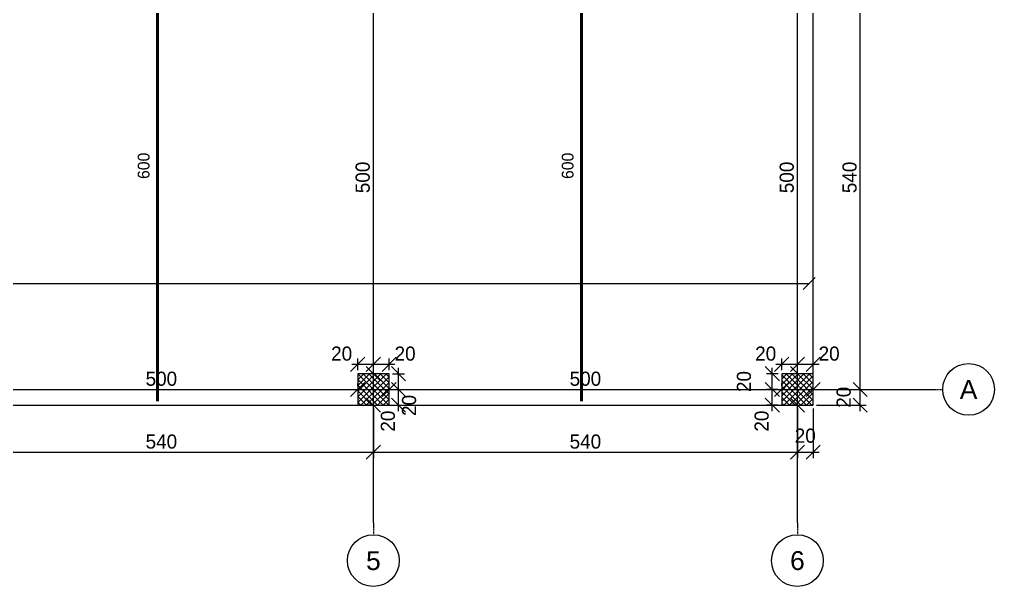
# Model space of a CAD drawing. Header units: centimetres. Extents: x -231 to 7431, y -4464 to 7215.
# Drawn here: x 6189 to 7431, y -231 to 491 of the extents above; entities that cross this region are included whole.
import ezdxf
from ezdxf.enums import TextEntityAlignment as Align

# ---------------------------------------------------------------- set-up
doc = ezdxf.new("R2010")
doc.units = ezdxf.units.CM
doc.linetypes.add('DASHDOT', pattern=[3.556, 2.54, -0.508, 0, -0.508])
for name, color, linetype in [('AXIS', 8, 'Continuous'), ('COLUMN', 3, 'Continuous'), ('FW_AXIS', 7, 'Continuous'), ('FW_COLUMN_HATCH', 8, 'Continuous'), ('FW_DIM', 7, 'Continuous'), ('REB_BOT_MESH_Y', 5, 'Continuous'), ('REB_BOT_MESH_Y_RANGE', 5, 'Continuous'), ('SLAB', 7, 'Continuous')]:
    doc.layers.add(name, color=color, linetype=linetype)
doc.styles.add('REBAR_TXT', font='arial.ttf')
doc.dimstyles.new('FW_DIM', dxfattribs={"dimtxt": 18, "dimasz": 9, "dimexe": 7.5, "dimexo": 4.5, "dimgap": 4.5, "dimtad": 1, "dimdec": 0, "dimtxsty": 'Standard', "dimtsz": 9, "dimcen": 2.5, "dimdle": 7.5, "dimclrd": 256, "dimclre": 256, "dimclrt": 7, "dimazin": 3, "dimtfac": 1, "dimtmove": 2, "dimatfit": 3})
doc.dimstyles.new('REBAR M-200', dxfattribs={"dimtxt": 15, "dimasz": 15, "dimexe": 25, "dimexo": 12.5, "dimgap": 10, "dimtad": 1, "dimdec": 0, "dimtxsty": 'Standard', "dimblk": 'NONE', "dimcen": 50, "dimse1": 1, "dimse2": 1, "dimclrd": 6, "dimclre": 6, "dimclrt": 7, "dimazin": 3, "dimtfac": 1, "dimtmove": 2, "dimatfit": 3, "dimldrblk": 'NONE', "dimlwd": 53})
doc.dimstyles.new('REBAR RANGE', dxfattribs={"dimtxt": 15, "dimasz": 2.5, "dimexe": 0, "dimexo": 0, "dimgap": 10, "dimtad": 1, "dimdec": 0, "dimtxsty": 'Standard', "dimtsz": 7.5, "dimcen": 2.5, "dimse1": 1, "dimse2": 1, "dimclrd": 6, "dimclre": 6, "dimclrt": 7, "dimazin": 3, "dimtfac": 1, "dimtmove": 2, "dimatfit": 3, "dimlwd": 25})

# ---------------------------------------------------------------- blocks, each defined once
blk = doc.blocks.new('*D722')
at = {"color": 6, "lineweight": 53}
blk.add_line((6365, 5), (6365, 604.5), dxfattribs=at)
at = {"layer": 'Defpoints'}
for p in [(6365, 604.5), (6365, 5), (6365, 5)]:
    blk.add_point(p, dxfattribs=at)
at = {"layer": 'REB_BOT_MESH_Y', "color": 7, "insert": (6347.5, 304.75), "char_height": 15, "attachment_point": 5, "rotation": 90}
blk.add_mtext('600', dxfattribs=at)
blk = doc.blocks.new('_NONE')
blk = doc.blocks.new('*D737')
at = {"color": 6, "lineweight": 53}
blk.add_line((6905, 5), (6905, 604.5), dxfattribs=at)
at = {"layer": 'Defpoints'}
for p in [(6905, 604.5), (6905, 5), (6905, 5)]:
    blk.add_point(p, dxfattribs=at)
at = {"layer": 'REB_BOT_MESH_Y', "color": 7, "insert": (6887.5, 304.75), "char_height": 15, "attachment_point": 5, "rotation": 90}
blk.add_mtext('600', dxfattribs=at)
blk = doc.blocks.new('_OBLIQUE')
at = {"color": 0, "linetype": 'BYBLOCK'}
blk.add_line((-0.5, -0.5), (0.5, 0.5), dxfattribs=at)
blk = doc.blocks.new('*D770')
at = {"color": 6, "lineweight": 25}
blk.add_line((4460, 154.875), (7195, 154.875), dxfattribs=at)
at = {"layer": 'Defpoints'}
for p in [(4460, 154.875), (4460, 154.875), (7195, 154.875)]:
    blk.add_point(p, dxfattribs=at)
at = {"layer": 'REB_BOT_MESH_Y_RANGE', "color": 6, "xscale": 15, "yscale": 15}
for p in [(4460, 154.875), (7195, 154.875)]:
    blk.add_blockref('_OBLIQUE', p, dxfattribs=at)
at = {"layer": 'REB_BOT_MESH_Y_RANGE', "color": 7, "insert": (5827.5, 172.375), "char_height": 15, "attachment_point": 5}
blk.add_mtext('2735', dxfattribs=at)
blk = doc.blocks.new('*D879')
for p, q in [((6612.5, 52), (6647.5, 52)), ((6620, 44.5), (6620, 59.5)), ((6640, 44.5), (6640, 59.5))]:
    blk.add_line(p, q)
at = {"layer": 'Defpoints'}
for p in [(6620, 52), (6620, 40), (6640, 40)]:
    blk.add_point(p, dxfattribs=at)
at = {"layer": 'FW_DIM', "xscale": 18, "yscale": 18}
for p in [(6620, 52), (6640, 52)]:
    blk.add_blockref('_OBLIQUE', p, dxfattribs=at)
at = {"layer": 'FW_DIM', "color": 7, "insert": (6599.6, 65.5), "char_height": 18, "attachment_point": 5}
blk.add_mtext('20', dxfattribs=at)
blk = doc.blocks.new('*D880')
for p, q in [((6632.5, 52), (6667.5, 52)), ((6640, 44.5), (6640, 59.5)), ((6660, 44.5), (6660, 59.5))]:
    blk.add_line(p, q)
at = {"layer": 'Defpoints'}
for p in [(6640, 52), (6640, 40), (6660, 40)]:
    blk.add_point(p, dxfattribs=at)
at = {"layer": 'FW_DIM', "xscale": 18, "yscale": 18}
for p in [(6640, 52), (6660, 52)]:
    blk.add_blockref('_OBLIQUE', p, dxfattribs=at)
at = {"layer": 'FW_DIM', "color": 7, "insert": (6680.4, 65.5), "char_height": 18, "attachment_point": 5}
blk.add_mtext('20', dxfattribs=at)
blk = doc.blocks.new('*D881')
for p, q in [((6672, -7.5), (6672, 27.5)), ((6664.5, 20), (6679.5, 20)), ((6664.5, 0), (6679.5, 0))]:
    blk.add_line(p, q)
at = {"layer": 'Defpoints'}
for p in [(6660, 20), (6660, 0), (6672, 0)]:
    blk.add_point(p, dxfattribs=at)
at = {"layer": 'FW_DIM', "xscale": 18, "yscale": 18, "rotation": 90}
for p in [(6672, 20), (6672, 0)]:
    blk.add_blockref('_OBLIQUE', p, dxfattribs=at)
at = {"layer": 'FW_DIM', "color": 7, "insert": (6658.5, -20.4), "char_height": 18, "attachment_point": 5, "rotation": 90}
blk.add_mtext('20', dxfattribs=at)
blk = doc.blocks.new('*D882')
for p, q in [((6664.5, 40), (6679.5, 40)), ((6672, 12.5), (6672, 47.5)), ((6664.5, 20), (6679.5, 20))]:
    blk.add_line(p, q)
at = {"layer": 'Defpoints'}
for p in [(6660, 40), (6660, 20), (6672, 20)]:
    blk.add_point(p, dxfattribs=at)
at = {"layer": 'FW_DIM', "xscale": 18, "yscale": 18, "rotation": 90}
for p in [(6672, 40), (6672, 20)]:
    blk.add_blockref('_OBLIQUE', p, dxfattribs=at)
at = {"layer": 'FW_DIM', "color": 7, "insert": (6685.5, -0.4), "char_height": 18, "attachment_point": 5, "rotation": 90}
blk.add_mtext('20', dxfattribs=at)
blk = doc.blocks.new('*D903')
for p, q in [((7152.5, 52), (7187.5, 52)), ((7160, 44.5), (7160, 59.5)), ((7180, 44.5), (7180, 59.5))]:
    blk.add_line(p, q)
at = {"layer": 'Defpoints'}
for p in [(7160, 52), (7160, 40), (7180, 40)]:
    blk.add_point(p, dxfattribs=at)
at = {"layer": 'FW_DIM', "xscale": 18, "yscale": 18}
for p in [(7160, 52), (7180, 52)]:
    blk.add_blockref('_OBLIQUE', p, dxfattribs=at)
at = {"layer": 'FW_DIM', "color": 7, "insert": (7139.6, 65.5), "char_height": 18, "attachment_point": 5}
blk.add_mtext('20', dxfattribs=at)
blk = doc.blocks.new('*D904')
for p, q in [((7172.5, 52), (7207.5, 52)), ((7180, 44.5), (7180, 59.5)), ((7200, 44.5), (7200, 59.5))]:
    blk.add_line(p, q)
at = {"layer": 'Defpoints'}
for p in [(7180, 52), (7180, 40), (7200, 40)]:
    blk.add_point(p, dxfattribs=at)
at = {"layer": 'FW_DIM', "xscale": 18, "yscale": 18}
for p in [(7180, 52), (7200, 52)]:
    blk.add_blockref('_OBLIQUE', p, dxfattribs=at)
at = {"layer": 'FW_DIM', "color": 7, "insert": (7220.4, 65.5), "char_height": 18, "attachment_point": 5}
blk.add_mtext('20', dxfattribs=at)
blk = doc.blocks.new('*D905')
for p, q in [((7148, -7.5), (7148, 27.5)), ((7155.5, 20), (7140.5, 20)), ((7155.5, 0), (7140.5, 0))]:
    blk.add_line(p, q)
at = {"layer": 'Defpoints'}
for p in [(7160, 20), (7148, 0), (7160, 0)]:
    blk.add_point(p, dxfattribs=at)
at = {"layer": 'FW_DIM', "xscale": 18, "yscale": 18, "rotation": 90}
for p in [(7148, 20), (7148, 0)]:
    blk.add_blockref('_OBLIQUE', p, dxfattribs=at)
at = {"layer": 'FW_DIM', "color": 7, "insert": (7134.5, -20.4), "char_height": 18, "attachment_point": 5, "rotation": 90}
blk.add_mtext('20', dxfattribs=at)
blk = doc.blocks.new('*D906')
for p, q in [((7155.5, 40), (7140.5, 40)), ((7148, 12.5), (7148, 47.5)), ((7155.5, 20), (7140.5, 20))]:
    blk.add_line(p, q)
at = {"layer": 'Defpoints'}
for p in [(7160, 40), (7148, 20), (7160, 20)]:
    blk.add_point(p, dxfattribs=at)
at = {"layer": 'FW_DIM', "xscale": 18, "yscale": 18, "rotation": 90}
for p in [(7148, 40), (7148, 20)]:
    blk.add_blockref('_OBLIQUE', p, dxfattribs=at)
at = {"layer": 'FW_DIM', "color": 7, "insert": (7112, 30), "char_height": 18, "attachment_point": 5, "rotation": 90}
blk.add_mtext('20', dxfattribs=at)
blk = doc.blocks.new('*D934')
for p, q in [((6120, 24.5), (6120, 27.5)), ((6620, 24.5), (6620, 27.5)), ((6112.5, 20), (6627.5, 20))]:
    blk.add_line(p, q)
at = {"layer": 'Defpoints'}
for p in [(6120, 20), (6120, 20), (6620, 20)]:
    blk.add_point(p, dxfattribs=at)
at = {"layer": 'FW_DIM', "xscale": 18, "yscale": 18}
for p in [(6120, 20), (6620, 20)]:
    blk.add_blockref('_OBLIQUE', p, dxfattribs=at)
at = {"layer": 'FW_DIM', "color": 7, "insert": (6370, 33.5), "char_height": 18, "attachment_point": 5}
blk.add_mtext('500', dxfattribs=at)
blk = doc.blocks.new('*D935')
for p, q in [((6620, 24.5), (6620, 27.5)), ((6660, 24.5), (6660, 27.5)), ((6612.5, 20), (6667.5, 20))]:
    blk.add_line(p, q)
at = {"layer": 'Defpoints'}
for p in [(6620, 20), (6620, 20), (6660, 20)]:
    blk.add_point(p, dxfattribs=at)
at = {"layer": 'FW_DIM', "xscale": 18, "yscale": 18}
for p in [(6620, 20), (6660, 20)]:
    blk.add_blockref('_OBLIQUE', p, dxfattribs=at)
blk = doc.blocks.new('*D936')
for p, q in [((6660, 24.5), (6660, 27.5)), ((7160, 24.5), (7160, 27.5)), ((6652.5, 20), (7167.5, 20))]:
    blk.add_line(p, q)
at = {"layer": 'Defpoints'}
for p in [(6660, 20), (6660, 20), (7160, 20)]:
    blk.add_point(p, dxfattribs=at)
at = {"layer": 'FW_DIM', "xscale": 18, "yscale": 18}
for p in [(6660, 20), (7160, 20)]:
    blk.add_blockref('_OBLIQUE', p, dxfattribs=at)
at = {"layer": 'FW_DIM', "color": 7, "insert": (6910, 33.5), "char_height": 18, "attachment_point": 5}
blk.add_mtext('500', dxfattribs=at)
blk = doc.blocks.new('*D937')
for p, q in [((7160, 24.5), (7160, 27.5)), ((7200, 24.5), (7200, 27.5)), ((7152.5, 20), (7207.5, 20))]:
    blk.add_line(p, q)
at = {"layer": 'Defpoints'}
for p in [(7160, 20), (7160, 20), (7200, 20)]:
    blk.add_point(p, dxfattribs=at)
at = {"layer": 'FW_DIM', "xscale": 18, "yscale": 18}
for p in [(7160, 20), (7200, 20)]:
    blk.add_blockref('_OBLIQUE', p, dxfattribs=at)
blk = doc.blocks.new('*D1027')
for p, q in [((6635.5, 40), (6632.5, 40)), ((6640, -7.5), (6640, 47.5)), ((6635.5, 0), (6632.5, 0))]:
    blk.add_line(p, q)
at = {"layer": 'Defpoints'}
for p in [(6640, 40), (6640, 0), (6640, 0)]:
    blk.add_point(p, dxfattribs=at)
at = {"layer": 'FW_DIM', "xscale": 18, "yscale": 18, "rotation": 90}
for p in [(6640, 40), (6640, 0)]:
    blk.add_blockref('_OBLIQUE', p, dxfattribs=at)
blk = doc.blocks.new('*D1028')
for p, q in [((6640, 32.5), (6640, 547.5)), ((6635.5, 540), (6632.5, 540)), ((6635.5, 40), (6632.5, 40))]:
    blk.add_line(p, q)
at = {"layer": 'Defpoints'}
for p in [(6640, 540), (6640, 40), (6640, 40)]:
    blk.add_point(p, dxfattribs=at)
at = {"layer": 'FW_DIM', "xscale": 18, "yscale": 18, "rotation": 90}
for p in [(6640, 540), (6640, 40)]:
    blk.add_blockref('_OBLIQUE', p, dxfattribs=at)
at = {"layer": 'FW_DIM', "color": 7, "insert": (6626.5, 290), "char_height": 18, "attachment_point": 5, "rotation": 90}
blk.add_mtext('500', dxfattribs=at)
blk = doc.blocks.new('*D1040')
for p, q in [((7175.5, 40), (7172.5, 40)), ((7180, -7.5), (7180, 47.5)), ((7175.5, 0), (7172.5, 0))]:
    blk.add_line(p, q)
at = {"layer": 'Defpoints'}
for p in [(7180, 40), (7180, 0), (7180, 0)]:
    blk.add_point(p, dxfattribs=at)
at = {"layer": 'FW_DIM', "xscale": 18, "yscale": 18, "rotation": 90}
for p in [(7180, 40), (7180, 0)]:
    blk.add_blockref('_OBLIQUE', p, dxfattribs=at)
blk = doc.blocks.new('*D1041')
for p, q in [((7180, 32.5), (7180, 547.5)), ((7175.5, 540), (7172.5, 540)), ((7175.5, 40), (7172.5, 40))]:
    blk.add_line(p, q)
at = {"layer": 'Defpoints'}
for p in [(7180, 540), (7180, 40), (7180, 40)]:
    blk.add_point(p, dxfattribs=at)
at = {"layer": 'FW_DIM', "xscale": 18, "yscale": 18, "rotation": 90}
for p in [(7180, 540), (7180, 40)]:
    blk.add_blockref('_OBLIQUE', p, dxfattribs=at)
at = {"layer": 'FW_DIM', "color": 7, "insert": (7166.5, 290), "char_height": 18, "attachment_point": 5, "rotation": 90}
blk.add_mtext('500', dxfattribs=at)
blk = doc.blocks.new('*D1062')
for p, q in [((6100, -4.5), (6100, -67.5)), ((6640, -4.5), (6640, -67.5)), ((6092.5, -60), (6647.5, -60))]:
    blk.add_line(p, q)
at = {"layer": 'Defpoints'}
for p in [(6100, 0), (6640, 0), (6100, -60)]:
    blk.add_point(p, dxfattribs=at)
at = {"layer": 'FW_DIM', "xscale": 18, "yscale": 18}
for p in [(6100, -60), (6640, -60)]:
    blk.add_blockref('_OBLIQUE', p, dxfattribs=at)
at = {"layer": 'FW_DIM', "color": 7, "insert": (6370, -46.5), "char_height": 18, "attachment_point": 5}
blk.add_mtext('540', dxfattribs=at)
blk = doc.blocks.new('*D1063')
for p, q in [((6640, -4.5), (6640, -67.5)), ((7180, -4.5), (7180, -67.5)), ((6632.5, -60), (7187.5, -60))]:
    blk.add_line(p, q)
at = {"layer": 'Defpoints'}
for p in [(6640, 0), (7180, 0), (6640, -60)]:
    blk.add_point(p, dxfattribs=at)
at = {"layer": 'FW_DIM', "xscale": 18, "yscale": 18}
for p in [(6640, -60), (7180, -60)]:
    blk.add_blockref('_OBLIQUE', p, dxfattribs=at)
at = {"layer": 'FW_DIM', "color": 7, "insert": (6910, -46.5), "char_height": 18, "attachment_point": 5}
blk.add_mtext('540', dxfattribs=at)
blk = doc.blocks.new('*D1064')
for p, q in [((7180, -4.5), (7180, -67.5)), ((7200, -4.5), (7200, -67.5)), ((7172.5, -60), (7207.5, -60))]:
    blk.add_line(p, q)
at = {"layer": 'Defpoints'}
for p in [(7180, 0), (7200, 0), (7180, -60)]:
    blk.add_point(p, dxfattribs=at)
at = {"layer": 'FW_DIM', "xscale": 18, "yscale": 18}
for p in [(7180, -60), (7200, -60)]:
    blk.add_blockref('_OBLIQUE', p, dxfattribs=at)
at = {"layer": 'FW_DIM', "color": 7, "insert": (7190, -39), "char_height": 18, "attachment_point": 5}
blk.add_mtext('20', dxfattribs=at)
blk = doc.blocks.new('*D1073')
for p, q in [((7260, -7.5), (7260, 27.5)), ((7204.5, 20), (7267.5, 20)), ((7204.5, 0), (7267.5, 0))]:
    blk.add_line(p, q)
at = {"layer": 'Defpoints'}
for p in [(7200, 20), (7200, 0), (7260, 0)]:
    blk.add_point(p, dxfattribs=at)
at = {"layer": 'FW_DIM', "xscale": 18, "yscale": 18, "rotation": 90}
for p in [(7260, 20), (7260, 0)]:
    blk.add_blockref('_OBLIQUE', p, dxfattribs=at)
at = {"layer": 'FW_DIM', "color": 7, "insert": (7239, 10), "char_height": 18, "attachment_point": 5, "rotation": 90}
blk.add_mtext('20', dxfattribs=at)
blk = doc.blocks.new('*D1074')
for p, q in [((7204.5, 560), (7267.5, 560)), ((7260, 12.5), (7260, 567.5)), ((7204.5, 20), (7267.5, 20))]:
    blk.add_line(p, q)
at = {"layer": 'Defpoints'}
for p in [(7200, 560), (7200, 20), (7260, 20)]:
    blk.add_point(p, dxfattribs=at)
at = {"layer": 'FW_DIM', "xscale": 18, "yscale": 18, "rotation": 90}
for p in [(7260, 560), (7260, 20)]:
    blk.add_blockref('_OBLIQUE', p, dxfattribs=at)
at = {"layer": 'FW_DIM', "color": 7, "insert": (7246.5, 290), "char_height": 18, "attachment_point": 5, "rotation": 90}
blk.add_mtext('540', dxfattribs=at)

msp = doc.modelspace()

# ---------------------------------------------------------------- hatches: boundary and pattern name
at = {"layer": 'FW_COLUMN_HATCH'}
h = msp.add_hatch(dxfattribs=at)
h.set_pattern_fill('ANSI37', scale=1.6)
h.paths.add_polyline_path([(6620, 0), (6620, 40), (6660, 40), (6660, 0), (6620, 0)])
h = msp.add_hatch(dxfattribs=at)
h.set_pattern_fill('ANSI37', scale=1.6)
h.paths.add_polyline_path([(7160, 0), (7160, 40), (7200, 40), (7200, 0), (7160, 0)])

# ---------------------------------------------------------------- linework, layer by layer
at = {"layer": 'AXIS'}
for p, q in [((6640, -150), (6640, 2890)), ((7180, -150), (7180, 2890)), ((4310, 20), (7350, 20))]:
    msp.add_line(p, q, dxfattribs=at)
at = {"layer": 'COLUMN'}
for points in [[(6620, 0), (6660, 0), (6660, 40), (6620, 40)], [(7160, 0), (7200, 0), (7200, 40), (7160, 40)]]:
    msp.add_lwpolyline(points, close=True, dxfattribs=at)
at = {"layer": 'FW_AXIS', "linetype": 'DASHDOT'}
for p, q in [((7350, 20), (7365, 20)), ((6640, -150), (6640, -165)), ((7180, -150), (7180, -165))]:
    msp.add_line(p, q, dxfattribs=at)
at = {"layer": 'FW_AXIS'}
for centre in [(7398, 20), (6640, -198), (7180, -198)]:
    msp.add_circle(centre, 33, dxfattribs=at)
at = {"layer": 'SLAB'}
msp.add_lwpolyline([(4460, 0), (7200, 0), (7200, 2740), (4460, 2740)], close=True, dxfattribs=at)

# ---------------------------------------------------------------- texts
at = {"layer": 'FW_AXIS', "color": 7, "style": 'REBAR_TXT'}
for s, p in [('A', (7398, 20)), ('5', (6640, -198)), ('6', (7180, -198))]:
    msp.add_text(s, height=24, dxfattribs=at).set_placement(p, align=Align.MIDDLE_CENTER)

# ---------------------------------------------------------------- dimensions: what is measured, and where the dimension line sits
at = {"layer": 'FW_DIM'}
for base, p1, p2, picture, middle in [((7260, 20), (7200, 20), (7200, 560), '*D1074', (7246.5, 290)), ((7260, 0), (7200, 0), (7200, 20), '*D1073', (7239, 10))]:
    dim = msp.add_linear_dim(base=base, p1=p1, p2=p2, angle=90, dimstyle='FW_DIM', dxfattribs=at)
    dim.commit()
    dim.dimension.update_dxf_attribs({"geometry": picture, "text_midpoint": middle})
for base, p1, p2, text, picture, middle in [((6640, 40), (6640, 40), (6640, 540), '500', '*D1028', (6626.5, 290)), ((7180, 40), (7180, 40), (7180, 540), '500', '*D1041', (7166.5, 290)), ((6640, 0), (6640, 0), (6640, 40), ' ', '*D1027', (6640, 20)), ((6672, 20), (6660, 20), (6660, 40), '20', '*D882', (6685.5, -0.4)), ((7148, 20), (7160, 20), (7160, 40), '20', '*D906', (7112, 30)), ((7180, 0), (7180, 0), (7180, 40), ' ', '*D1040', (7180, 20)), ((6672, 0), (6660, 0), (6660, 20), '20', '*D881', (6658.5, -20.4)), ((7148, 0), (7160, 0), (7160, 20), '20', '*D905', (7134.5, -20.4))]:
    dim = msp.add_linear_dim(base=base, p1=p1, p2=p2, angle=90, text=text, dimstyle='FW_DIM', override={"dimtmove": 2}, dxfattribs=at)
    dim.commit()
    dim.dimension.update_dxf_attribs({"geometry": picture, "text_midpoint": middle, "dimtype": 160})
for base, p1, p2, text, picture, middle in [((6620, 52), (6620, 40), (6640, 40), '20', '*D879', (6599.6, 65.5)), ((6640, 52), (6640, 40), (6660, 40), '20', '*D880', (6680.4, 65.5)), ((7160, 52), (7160, 40), (7180, 40), '20', '*D903', (7139.6, 65.5)), ((7180, 52), (7180, 40), (7200, 40), '20', '*D904', (7220.4, 65.5)), ((6120, 20), (6120, 20), (6620, 20), '500', '*D934', (6370, 33.5)), ((6660, 20), (6660, 20), (7160, 20), '500', '*D936', (6910, 33.5)), ((6620, 20), (6620, 20), (6660, 20), ' ', '*D935', (6640, 20)), ((7160, 20), (7160, 20), (7200, 20), ' ', '*D937', (7180, 20))]:
    dim = msp.add_linear_dim(base=base, p1=p1, p2=p2, text=text, dimstyle='FW_DIM', override={"dimtmove": 2}, dxfattribs=at)
    dim.commit()
    dim.dimension.update_dxf_attribs({"geometry": picture, "text_midpoint": middle, "dimtype": 160})
for base, p1, p2, picture, middle in [((6100, -60), (6100, 0), (6640, 0), '*D1062', (6370, -46.5)), ((6640, -60), (6640, 0), (7180, 0), '*D1063', (6910, -46.5)), ((7180, -60), (7180, 0), (7200, 0), '*D1064', (7190, -39))]:
    dim = msp.add_linear_dim(base=base, p1=p1, p2=p2, dimstyle='FW_DIM', dxfattribs=at)
    dim.commit()
    dim.dimension.update_dxf_attribs({"geometry": picture, "text_midpoint": middle})
at = {"layer": 'REB_BOT_MESH_Y'}
for base, p1, p2, picture, middle in [((6365, 5), (6365, 5), (6365, 604.5), '*D722', (6347.5, 304.75)), ((6905, 5), (6905, 5), (6905, 604.5), '*D737', (6887.5, 304.75))]:
    dim = msp.add_linear_dim(base=base, p1=p1, p2=p2, angle=90, dimstyle='REBAR M-200', dxfattribs=at)
    dim.commit()
    dim.dimension.update_dxf_attribs({"geometry": picture, "text_midpoint": middle})
at = {"layer": 'REB_BOT_MESH_Y_RANGE'}
dim = msp.add_linear_dim(base=(4460, 154.9), p1=(4460, 154.9), p2=(7195, 154.9), dimstyle='REBAR RANGE', dxfattribs=at)
dim.commit()
dim.dimension.update_dxf_attribs({"geometry": '*D770', "text_midpoint": (5827.5, 172.4)})

doc.saveas('drawing.dxf')
